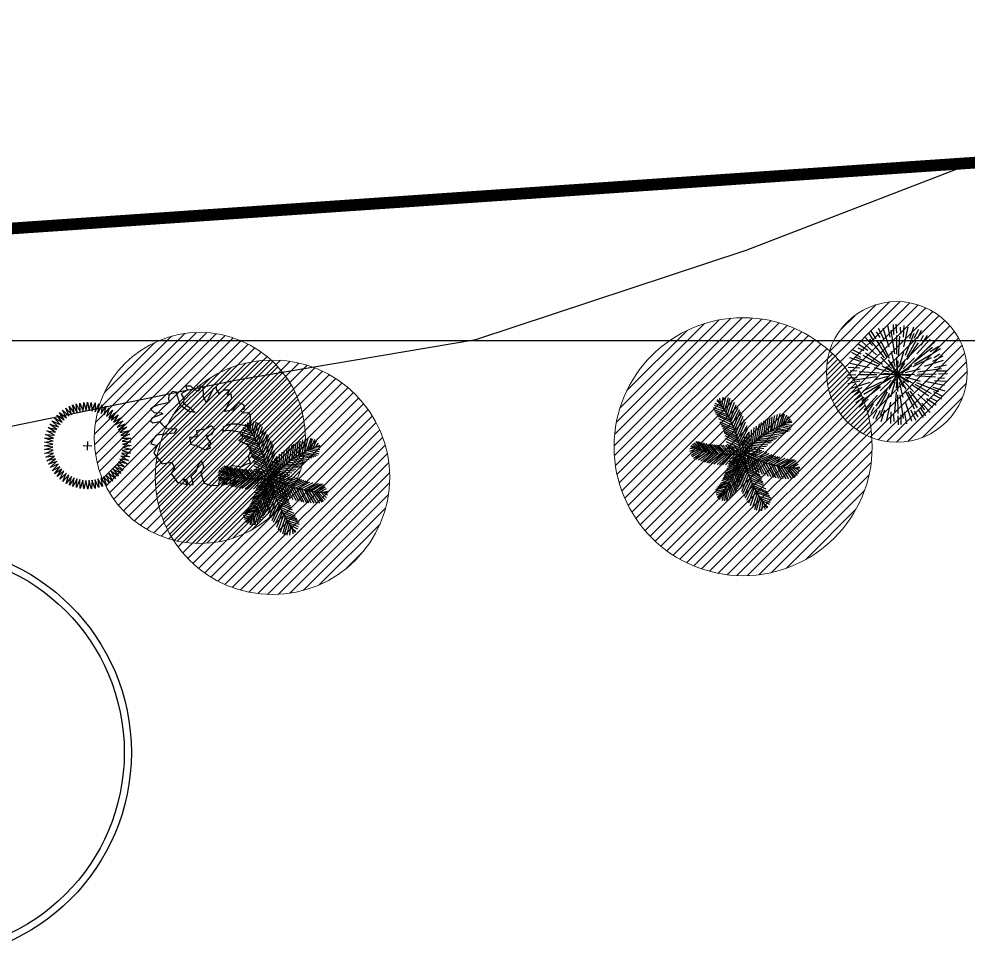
# Model space of a CAD drawing. Extents: x 352140 to 354978, y 6304672 to 6307963.
# Drawn here: x 352334 to 352374.44, y 6305673.59 to 6305713.71 of the extents above; entities that cross this region are included whole.
import ezdxf

# ---------------------------------------------------------------- set-up
doc = ezdxf.new("R2010")
doc.units = 0
for name, pattern in [('CONTINUOS', [0]), ('DASHDOT', [1, 0.5, -0.25, 0, -0.25]), ('DASHED', [19.05, 12.7, -6.35])]:
    doc.linetypes.add(name, pattern=pattern)
doc.layers.get('0').update_dxf_attribs({"linetype": 'CONTINUOUS'})
for name, color, linetype in [('02_Geo ext_Geometria', 2, 'CONTINUOUS'), ('03_S2_Pav ext_Borde vereda', 7, 'CONTINUOUS'), ('1-CERCO', 252, 'CERCO_LINE'), ('1-coordenadas', 8, 'CONTINUOUS'), ('Z-CIRUE', 253, 'CONTINUOUS'), ('Z-EUC', 253, 'CONTINUOUS'), ('Z-PINO', 253, 'CONTINUOUS'), ('Z-QUIL', 253, 'CONTINUOUS'), ('Z-QUILLAY', 253, 'CONTINUOUS')]:
    doc.layers.add(name, color=color, linetype=linetype)
doc.layers.add('0_ASD_LINEA OFICIAL', color=253, linetype='DASHDOT', lineweight=20)
doc.layers.add('0_ASD_TOPOGRAFIA_ELEMENTOS', color=7, linetype='CONTINUOS', lineweight=5, true_color=0xbdbdbd)
doc.linetypes.add('CERCO_LINE', pattern='A,0.5,-0.2,[" X ",Standard,S=0.1,R=0,X=-0.1,Y=-0.05],-0.25', length=0.95)

# ---------------------------------------------------------------- blocks, each defined once
blk = doc.blocks.new('COORDENADAS')
at = {"layer": '1-coordenadas'}
blk.add_line((20, -500.625), (1420, -500.625), dxfattribs=at)
blk = doc.blocks.new('CIRUE')
at = {"linetype": 'Continuous'}
for p, q in [((-0.814, 1.661), (-0.583, 1.364)), ((-0.701, 1.307), (-0.814, 1.661)), ((-0.666, 1.726), (-0.462, 1.41)), ((-0.585, 1.363), (-0.666, 1.726)), ((-0.513, 1.777), (-0.337, 1.445)), ((-0.464, 1.409), (-0.513, 1.777)), ((-0.357, 1.815), (-0.21, 1.469)), ((-0.339, 1.444), (-0.357, 1.815)), ((-0.212, 1.468), (-0.197, 1.84)), ((-0.197, 1.84), (-0.081, 1.481)), ((-0.083, 1.481), (-0.036, 1.85)), ((-0.036, 1.85), (0.048, 1.483)), ((0.046, 1.483), (0.125, 1.846)), ((0.125, 1.846), (0.177, 1.473)), ((0.175, 1.473), (0.286, 1.828)), ((0.286, 1.828), (0.305, 1.452)), ((0.303, 1.452), (0.444, 1.796)), ((0.428, 1.42), (0.599, 1.75)), ((0.444, 1.796), (0.43, 1.42)), ((0.551, 1.378), (0.749, 1.692)), ((0.599, 1.75), (0.552, 1.377)), ((0.669, 1.324), (0.894, 1.62)), ((0.749, 1.692), (0.67, 1.324)), ((0.894, 1.62), (0.783, 1.26)), ((-1.333, 1.283), (-1.015, 1.082)), ((-1.106, 0.989), (-1.333, 1.283)), ((-1.217, 1.394), (-0.916, 1.167)), ((-1.016, 1.081), (-1.217, 1.394)), ((-1.09, 1.495), (-0.811, 1.242)), ((-0.918, 1.166), (-1.09, 1.495)), ((-0.956, 1.584), (-0.7, 1.308)), ((-0.813, 1.241), (-0.956, 1.584)), ((0.781, 1.261), (1.032, 1.536)), ((0.888, 1.188), (1.162, 1.44)), ((1.032, 1.536), (0.89, 1.187)), ((0.989, 1.106), (1.283, 1.333)), ((1.162, 1.44), (0.99, 1.105)), ((1.081, 1.016), (1.394, 1.217)), ((1.283, 1.333), (1.082, 1.015)), ((1.394, 1.217), (1.167, 0.916)), ((-1.62, 0.894), (-1.26, 0.783)), ((-1.324, 0.669), (-1.62, 0.894)), ((-1.536, 1.032), (-1.187, 0.89)), ((-1.261, 0.781), (-1.536, 1.032)), ((-1.44, 1.162), (-1.105, 0.99)), ((-1.188, 0.888), (-1.44, 1.162)), ((1.166, 0.918), (1.495, 1.09)), ((1.241, 0.813), (1.584, 0.956)), ((1.495, 1.09), (1.242, 0.811)), ((1.307, 0.701), (1.661, 0.814)), ((1.584, 0.956), (1.308, 0.7)), ((1.661, 0.814), (1.364, 0.583)), ((-1.796, 0.444), (-1.42, 0.43)), ((-1.452, 0.303), (-1.796, 0.444)), ((-1.75, 0.599), (-1.377, 0.552)), ((-1.42, 0.428), (-1.75, 0.599)), ((-1.692, 0.749), (-1.324, 0.67)), ((-1.378, 0.551), (-1.692, 0.749)), ((1.363, 0.585), (1.726, 0.666)), ((1.409, 0.464), (1.777, 0.513)), ((1.726, 0.666), (1.41, 0.462)), ((1.777, 0.513), (1.445, 0.337)), ((-1.85, -0.036), (-1.483, 0.048)), ((-1.846, 0.125), (-1.473, 0.177)), ((-1.483, 0.046), (-1.846, 0.125)), ((-1.828, 0.286), (-1.452, 0.305)), ((-1.473, 0.175), (-1.828, 0.286)), ((-0.185, 0), (0.185, 0)), ((0, -0.185), (0, 0.185)), ((1.444, 0.339), (1.815, 0.357)), ((1.468, 0.212), (1.84, 0.197)), ((1.815, 0.357), (1.469, 0.21)), ((1.84, 0.197), (1.481, 0.081)), ((1.481, 0.083), (1.85, 0.036)), ((1.85, 0.036), (1.483, -0.048)), ((-1.481, -0.083), (-1.85, -0.036)), ((-1.84, -0.197), (-1.481, -0.081)), ((-1.468, -0.212), (-1.84, -0.197)), ((-1.815, -0.357), (-1.469, -0.21)), ((-1.444, -0.339), (-1.815, -0.357)), ((-1.777, -0.513), (-1.445, -0.337)), ((1.828, -0.286), (1.452, -0.305)), ((1.452, -0.303), (1.796, -0.444)), ((1.846, -0.125), (1.473, -0.177)), ((1.473, -0.175), (1.828, -0.286)), ((1.483, -0.046), (1.846, -0.125)), ((-1.409, -0.464), (-1.777, -0.513)), ((-1.726, -0.666), (-1.41, -0.462)), ((-1.364, -0.585), (-1.726, -0.666)), ((-1.661, -0.814), (-1.364, -0.583)), ((-1.307, -0.701), (-1.661, -0.814)), ((-1.584, -0.956), (-1.308, -0.7)), ((1.62, -0.894), (1.26, -0.783)), ((1.261, -0.781), (1.536, -1.032)), ((1.324, -0.669), (1.62, -0.894)), ((1.692, -0.749), (1.324, -0.67)), ((1.75, -0.599), (1.377, -0.552)), ((1.378, -0.551), (1.692, -0.749)), ((1.42, -0.428), (1.75, -0.599)), ((1.796, -0.444), (1.42, -0.43)), ((-1.241, -0.813), (-1.584, -0.956)), ((-1.495, -1.09), (-1.242, -0.811)), ((-1.166, -0.918), (-1.495, -1.09)), ((-1.394, -1.217), (-1.167, -0.916)), ((-1.081, -1.016), (-1.394, -1.217)), ((-1.283, -1.333), (-1.082, -1.015)), ((-0.989, -1.106), (-1.283, -1.333)), ((-1.162, -1.44), (-0.99, -1.105)), ((-0.888, -1.188), (-1.162, -1.44)), ((-1.032, -1.536), (-0.89, -1.187)), ((1.217, -1.394), (0.916, -1.167)), ((0.918, -1.166), (1.09, -1.495)), ((1.333, -1.283), (1.015, -1.082)), ((1.016, -1.081), (1.217, -1.394)), ((1.44, -1.162), (1.105, -0.99)), ((1.106, -0.989), (1.333, -1.283)), ((1.536, -1.032), (1.187, -0.89)), ((1.188, -0.888), (1.44, -1.162)), ((-0.781, -1.261), (-1.032, -1.536)), ((-0.894, -1.62), (-0.783, -1.26)), ((-0.669, -1.324), (-0.894, -1.62)), ((-0.749, -1.692), (-0.67, -1.324)), ((-0.551, -1.378), (-0.749, -1.692)), ((-0.599, -1.75), (-0.552, -1.377)), ((-0.428, -1.42), (-0.599, -1.75)), ((-0.444, -1.796), (-0.43, -1.42)), ((-0.303, -1.452), (-0.444, -1.796)), ((-0.286, -1.828), (-0.305, -1.452)), ((-0.175, -1.473), (-0.286, -1.828)), ((-0.125, -1.846), (-0.177, -1.473)), ((-0.046, -1.483), (-0.125, -1.846)), ((0.036, -1.85), (-0.048, -1.483)), ((0.083, -1.481), (0.036, -1.85)), ((0.197, -1.84), (0.081, -1.481)), ((0.212, -1.468), (0.197, -1.84)), ((0.357, -1.815), (0.21, -1.469)), ((0.513, -1.777), (0.337, -1.445)), ((0.339, -1.444), (0.357, -1.815)), ((0.666, -1.726), (0.462, -1.41)), ((0.464, -1.409), (0.513, -1.777)), ((0.814, -1.661), (0.583, -1.364)), ((0.585, -1.364), (0.666, -1.726)), ((0.956, -1.584), (0.7, -1.308)), ((0.701, -1.307), (0.814, -1.661)), ((1.09, -1.495), (0.811, -1.242)), ((0.813, -1.241), (0.956, -1.584))]:
    blk.add_line(p, q, dxfattribs=at)
blk = doc.blocks.new('EUC')
at = {"layer": 'Z-EUC', "color": 9, "true_color": 0xbdbdbd}
for p, q in [((-1.24, 2.032), (-1.394, 1.859)), ((-1.087, 2.006), (-1.24, 2.032)), ((-0.57, 2.119), (-0.812, 1.989)), ((-0.675, 2.274), (-0.643, 2.162)), ((-0.466, 2.274), (-0.675, 2.274)), ((-0.643, 2.162), (-0.57, 2.119)), ((-0.288, 2.119), (-0.466, 2.274)), ((-0.151, 2.067), (-0.288, 2.119)), ((0.059, 2.274), (-0.183, 2.274)), ((-0.183, 2.274), (-0.183, 2.223)), ((-0.183, 2.223), (-0.07, 2.179)), ((-0.07, 2.179), (-0.151, 2.067)), ((0.083, 1.842), (0.059, 2.274)), ((0.495, 2.171), (0.301, 1.764)), ((0.624, 2.248), (0.495, 2.171)), ((0.632, 2.162), (0.624, 2.248)), ((0.753, 1.98), (0.632, 2.162)), ((0.947, 2.119), (0.753, 1.98)), ((1.189, 2.127), (0.947, 2.119)), ((1.108, 1.911), (1.189, 2.127)), ((-1.394, 1.859), (-1.402, 1.704)), ((-1.402, 1.704), (-1.377, 1.566)), ((-0.885, 1.444), (-1.087, 2.006)), ((-0.812, 1.989), (-0.877, 1.929)), ((-0.877, 1.929), (-0.748, 1.747)), ((-0.748, 1.747), (-0.772, 1.548)), ((0.196, 1.591), (0.083, 1.842)), ((0.301, 1.764), (0.196, 1.591)), ((1.253, 1.963), (1.108, 1.911)), ((1.156, 1.557), (1.286, 1.773)), ((1.286, 1.773), (1.253, 1.963)), ((-2.063, 1.349), (-2.168, 1.271)), ((-2.168, 1.271), (-2.007, 1.125)), ((-1.878, 1.444), (-2.063, 1.349)), ((-1.555, 1.514), (-1.878, 1.444)), ((-1.377, 1.566), (-1.555, 1.514)), ((-0.522, 1.185), (-0.885, 1.444)), ((-0.772, 1.548), (-0.522, 1.375)), ((-0.522, 1.375), (-0.264, 1.15)), ((0.995, 1.211), (1.156, 1.557)), ((1.326, 1.28), (0.995, 1.211)), ((1.576, 1.609), (1.326, 1.28)), ((1.826, 1.496), (1.576, 1.609)), ((1.673, 1.263), (1.842, 1.358)), ((1.802, 1.159), (1.673, 1.263)), ((1.842, 1.358), (1.826, 1.496)), ((-2.095, 0.9), (-2.152, 0.761)), ((-1.853, 0.986), (-2.095, 0.9)), ((-2.007, 1.125), (-1.692, 1.116)), ((-1.636, 1.073), (-1.853, 0.986)), ((-1.692, 1.116), (-1.636, 1.073)), ((-0.264, 1.15), (-0.522, 1.185)), ((1.988, 1.168), (1.802, 1.159)), ((2.092, 1.073), (1.988, 1.168)), ((2.084, 0.683), (2.092, 1.073)), ((-2.152, 0.761), (-2.055, 0.683)), ((-2.055, 0.683), (-1.773, 0.744)), ((-1.773, 0.744), (-1.676, 0.632)), ((-1.676, 0.632), (-1.474, 0.45)), ((-1.474, 0.45), (-1.038, 0.441)), ((-1.038, 0.441), (-1.143, 0.26)), ((-0.062, 0.407), (-0.199, 0.372)), ((0.172, 0.45), (-0.062, 0.407)), ((0.438, 0.597), (0.172, 0.45)), ((0.575, 0.459), (0.438, 0.597)), ((0.479, 0.243), (0.575, 0.459)), ((0.93, 0.381), (0.971, 0.58)), ((1.237, 0.407), (0.93, 0.381)), ((0.971, 0.58), (1.269, 0.701)), ((1.657, 0.346), (1.237, 0.407)), ((1.269, 0.701), (1.568, 0.701)), ((1.568, 0.701), (1.996, 0.606)), ((1.996, 0.606), (2.084, 0.683)), ((-1.902, 0.165), (-2.039, -0.017)), ((-1.143, 0.26), (-1.902, 0.165)), ((-0.167, 0.122), (-0.49, 0.078)), ((-0.49, 0.078), (-0.425, -0.198)), ((-0.199, 0.372), (-0.167, 0.122)), ((0.253, 0.165), (0.479, 0.243)), ((0.293, 0.035), (0.253, 0.165)), ((0.446, -0.146), (0.293, 0.035)), ((1.616, -0.017), (1.786, 0.113)), ((1.786, 0.113), (1.657, 0.346)), ((-2.039, -0.017), (-2.136, -0.216)), ((-2.136, -0.216), (-1.853, -0.285)), ((-1.853, -0.285), (-1.91, -0.406)), ((-0.425, -0.198), (-0.199, -0.259)), ((-0.199, -0.259), (-0.054, -0.319)), ((-0.054, -0.319), (0.204, -0.432)), ((0.204, -0.432), (0.43, -0.337)), ((0.309, -0.224), (0.446, -0.146)), ((0.43, -0.337), (0.309, -0.224)), ((1.85, -0.121), (1.616, -0.017)), ((2.012, -0.224), (1.85, -0.121)), ((2.149, -0.406), (2.012, -0.224)), ((-1.91, -0.406), (-1.991, -0.605)), ((-1.991, -0.605), (-1.636, -1.054)), ((2.036, -0.683), (2.149, -0.406)), ((2.133, -0.95), (2.036, -0.683)), ((-1.636, -1.054), (-1.571, -1.046)), ((-1.571, -1.046), (-1.224, -0.976)), ((-1.224, -0.976), (-1.103, -1.218)), ((-0.183, -1.357), (-0.102, -1.106)), ((-0.102, -1.106), (0.011, -0.916)), ((0.011, -0.916), (0.091, -0.968)), ((0.124, -1.167), (0.027, -1.426)), ((0.091, -0.968), (0.124, -1.167)), ((1.197, -1.175), (1.35, -1.08)), ((1.342, -1.366), (1.197, -1.175)), ((1.35, -1.08), (1.568, -1.106)), ((1.568, -1.106), (1.754, -1.132)), ((1.754, -1.132), (1.947, -1.02)), ((1.947, -1.02), (2.133, -0.95)), ((-1.103, -1.218), (-1.248, -1.461)), ((-1.248, -1.461), (-0.982, -1.824)), ((-0.385, -1.573), (-0.183, -1.357)), ((-0.328, -1.729), (-0.385, -1.573)), ((0.027, -1.426), (0.164, -1.85)), ((0.777, -1.936), (0.85, -1.599)), ((0.85, -1.599), (0.922, -1.599)), ((0.922, -1.599), (1.035, -1.737)), ((1.165, -1.72), (1.124, -1.573)), ((1.124, -1.573), (1.269, -1.642)), ((1.511, -1.703), (1.342, -1.366)), ((-0.982, -1.824), (-0.562, -1.919)), ((-0.586, -1.841), (-0.756, -1.677)), ((-0.756, -1.677), (-0.586, -1.703)), ((-0.586, -1.703), (-0.522, -1.876)), ((-0.562, -1.919), (-0.586, -1.841)), ((-0.522, -1.876), (-0.425, -1.936)), ((-0.425, -1.936), (-0.296, -1.919)), ((-0.296, -1.919), (-0.328, -1.729)), ((0.164, -1.85), (0.422, -1.936)), ((0.422, -1.936), (0.777, -1.936)), ((1.035, -1.737), (0.914, -1.936)), ((0.914, -1.936), (1.108, -1.867)), ((1.108, -1.867), (1.165, -1.72)), ((1.269, -1.642), (1.286, -1.72)), ((1.286, -1.72), (1.278, -1.806)), ((1.278, -1.806), (1.382, -1.876)), ((1.382, -1.876), (1.511, -1.703))]:
    blk.add_line(p, q, dxfattribs=at)
blk = doc.blocks.new('PINO')
for p, q in [((-0.8, 1.866), (-1.232, 2.026)), ((-0.866, 1.965), (-1.202, 2.122)), ((-0.957, 2.096), (-1.131, 2.236)), ((-0.968, 2.105), (-0.998, 2.346)), ((-0.904, 2.021), (-0.856, 2.396)), ((-0.837, 1.922), (-0.751, 2.403)), ((-0.787, 1.844), (-0.636, 2.383)), ((-0.724, 1.743), (-0.568, 2.356)), ((-0.67, 1.651), (-0.46, 2.291)), ((-0.604, 1.533), (-0.377, 2.187)), ((-0.547, 1.425), (-0.298, 2.08)), ((-0.744, 1.775), (-1.27, 1.933)), ((-0.656, 1.627), (-1.253, 1.84)), ((-0.609, 1.543), (-1.204, 1.762)), ((-0.541, 1.414), (-1.156, 1.682)), ((-0.518, 1.369), (-0.216, 1.961)), ((-0.453, 1.234), (-0.158, 1.87)), ((-0.402, 1.12), (-0.11, 1.791)), ((-0.355, 1.007), (-0.05, 1.685)), ((1.24, 1.019), (1.359, 1.644)), ((1.336, 1.075), (1.471, 1.689)), ((1.443, 1.135), (1.584, 1.731)), ((1.528, 1.18), (1.699, 1.73)), ((1.625, 1.229), (1.765, 1.718)), ((1.701, 1.265), (1.863, 1.679)), ((1.8, 1.31), (1.941, 1.624)), ((-0.491, 1.314), (-1.101, 1.587)), ((-0.434, 1.191), (-1.034, 1.46)), ((-0.384, 1.079), (-0.969, 1.325)), ((-0.344, 0.981), (-0.925, 1.228)), ((-0.297, 0.859), (-0.002, 1.595)), ((-0.249, 0.725), (0.06, 1.469)), ((-0.205, 0.59), (0.11, 1.357)), ((0.578, 0.533), (0.699, 1.278)), ((0.677, 0.617), (0.791, 1.34)), ((0.777, 0.698), (0.898, 1.409)), ((0.893, 0.786), (0.978, 1.456)), ((0.983, 0.851), (1.075, 1.509)), ((1.077, 0.915), (1.15, 1.548)), ((1.192, 0.989), (1.238, 1.591)), ((1.646, 1.239), (2.057, 1.158)), ((1.744, 1.285), (2.079, 1.247)), ((1.877, 1.343), (2.079, 1.369)), ((1.89, 1.345), (2.027, 1.517)), ((-0.288, 0.836), (-0.893, 1.151)), ((-0.249, 0.725), (-0.853, 1.05)), ((-0.22, 0.637), (-0.819, 0.956)), ((-0.188, 0.533), (-0.792, 0.877)), ((-0.172, 0.481), (0.174, 1.198)), ((-0.142, 0.372), (0.217, 1.079)), ((-0.119, 0.28), (0.267, 0.923)), ((0.211, 0.176), (0.166, 0.815)), ((0.277, 0.247), (0.276, 0.927)), ((0.364, 0.334), (0.371, 1.016)), ((0.426, 0.395), (0.484, 1.113)), ((0.501, 0.465), (0.574, 1.185)), ((0.95, 0.827), (1.519, 0.74)), ((1.041, 0.891), (1.634, 0.814)), ((1.144, 0.958), (1.747, 0.88)), ((1.23, 1.012), (1.834, 0.928)), ((1.344, 1.08), (1.91, 0.967)), ((1.42, 1.123), (1.985, 1.004)), ((1.559, 1.196), (2.042, 1.068)), ((-1.824, 0.127), (-2.049, 0.429)), ((-1.74, 0.103), (-1.985, 0.48)), ((-1.603, 0.068), (-1.908, 0.488)), ((-1.527, 0.051), (-1.836, 0.467)), ((-1.409, 0.027), (-1.762, 0.448)), ((-1.319, 0.011), (-1.675, 0.427)), ((-0.16, 0.436), (-0.749, 0.738)), ((-0.13, 0.327), (-0.72, 0.632)), ((-0.106, 0.229), (-0.686, 0.494)), ((-0.088, 0.148), (0.305, 0.785)), ((-0.066, 0.044), (0.344, 0.617)), ((-0.048, -0.055), (0.371, 0.471)), ((0.082, 0.031), (-0.042, 0.573)), ((0.15, 0.108), (0.075, 0.715)), ((0.47, 0.436), (1.07, 0.39)), ((0.538, 0.498), (1.17, 0.477)), ((0.612, 0.563), (1.228, 0.526)), ((0.677, 0.617), (1.3, 0.582)), ((0.76, 0.685), (1.379, 0.642)), ((0.872, 0.77), (1.44, 0.686)), ((-1.97, 0.172), (-2.253, 0.048)), ((-2.051, 0.203), (-2.246, 0.171)), ((-1.876, 0.143), (-2.234, -0.036)), ((-1.804, 0.121), (-2.192, -0.122)), ((-2.041, 0.197), (-2.191, 0.301)), ((-1.71, 0.095), (-2.155, -0.169)), ((-1.917, 0.155), (-2.118, 0.383)), ((-1.625, 0.074), (-2.079, -0.239)), ((-1.518, 0.049), (-1.978, -0.28)), ((-1.42, 0.029), (-1.876, -0.317)), ((-1.369, 0.02), (-1.764, -0.354)), ((-1.248, 0), (-1.679, -0.379)), ((-1.21, -0.005), (-1.559, 0.404)), ((-1.11, -0.018), (-1.438, 0.384)), ((-1.024, -0.027), (-1.352, 0.372)), ((-0.897, -0.037), (-1.285, 0.364)), ((-0.801, -0.043), (-1.196, 0.357)), ((-0.726, -0.045), (-1.114, 0.351)), ((-0.637, -0.047), (-1.046, 0.348)), ((-0.554, -0.046), (-0.927, 0.347)), ((-0.462, -0.044), (-0.837, 0.348)), ((-0.379, -0.04), (-0.721, 0.353)), ((-0.084, 0.131), (-0.66, 0.372)), ((-0.059, 0.009), (-0.64, 0.262)), ((-0.297, -0.035), (-0.619, 0.361)), ((-0.035, -0.126), (-0.614, 0.086)), ((-0.195, -0.026), (-0.528, 0.371)), ((-0.009, 0.132), (-0.433, -0.31)), ((0.011, 0.021), (-0.403, -0.51)), ((-0.084, -0.014), (-0.384, 0.392)), ((-0.029, -0.167), (0.4, 0.27)), ((-0.002, 0.091), (0.579, -0.115)), ((0.107, 0.059), (0.656, -0.051)), ((0.121, -0.019), (0.594, 0.283)), ((0.189, 0.152), (0.759, 0.072)), ((0.232, -0.076), (0.735, 0.205)), ((0.267, 0.236), (0.828, 0.149)), ((0.33, 0.301), (0.905, 0.231)), ((0.334, -0.125), (0.826, 0.159)), ((0.396, 0.365), (0.997, 0.322)), ((0.417, -0.163), (0.928, 0.111)), ((0.501, -0.2), (1.046, 0.059)), ((0.597, -0.239), (1.139, 0.022)), ((-1.147, -0.014), (-1.606, -0.398)), ((-1.047, -0.025), (-1.509, -0.421)), ((-0.917, -0.036), (-1.427, -0.437)), ((-0.801, -0.043), (-1.314, -0.457)), ((-0.685, -0.046), (-1.215, -0.47)), ((-0.592, -0.047), (-1.075, -0.484)), ((-0.5, -0.045), (-0.972, -0.49)), ((-0.422, -0.042), (-0.838, -0.493)), ((-0.311, -0.036), (-0.72, -0.491)), ((-0.166, -0.374), (-0.624, -0.554)), ((-0.144, -0.3), (-0.599, -0.461)), ((-0.224, -0.029), (-0.579, -0.483)), ((-0.12, -0.206), (-0.579, -0.377)), ((-0.096, -0.103), (-0.551, -0.242)), ((-0.142, -0.021), (-0.459, -0.471)), ((0.03, -0.078), (-0.374, -0.656)), ((0.053, -0.182), (-0.333, -0.823)), ((-0.05, -0.01), (-0.294, -0.447)), ((0.085, -0.314), (-0.293, -0.961)), ((-0.148, -0.312), (0.128, -0.821)), ((-0.127, -0.233), (0.165, -0.692)), ((-0.108, -0.157), (0.193, -0.581)), ((-0.089, -0.072), (0.223, -0.427)), ((0.023, -0.043), (0.606, -0.29)), ((0.049, -0.166), (0.628, -0.401)), ((0.072, -0.263), (0.655, -0.522)), ((0.088, -0.001), (0.168, -0.552)), ((0.097, -0.361), (0.69, -0.66)), ((0.179, -0.049), (0.329, -0.642)), ((0.261, -0.09), (0.45, -0.702)), ((0.348, -0.132), (0.593, -0.766)), ((0.461, -0.182), (0.714, -0.815)), ((0.541, -0.216), (0.854, -0.865)), ((0.636, -0.254), (0.964, -0.899)), ((0.682, -0.272), (1.264, -0.023)), ((0.732, -0.29), (1.115, -0.94)), ((0.775, -0.305), (1.336, -0.048)), ((0.855, -0.333), (1.423, -0.074)), ((0.855, -0.333), (1.223, -0.965)), ((0.957, -0.365), (1.518, -0.101)), ((0.978, -0.372), (1.348, -0.99)), ((1.092, -0.405), (1.591, -0.12)), ((1.185, -0.429), (1.685, -0.142)), ((1.293, -0.455), (1.819, -0.169)), ((1.414, -0.481), (1.947, -0.19)), ((1.514, -0.501), (2.047, -0.203)), ((1.645, -0.522), (2.131, -0.213)), ((1.731, -0.535), (2.214, -0.22)), ((1.887, -0.553), (2.291, -0.258)), ((1.984, -0.561), (2.337, -0.337)), ((-0.297, -0.751), (-0.777, -0.976)), ((-0.271, -0.684), (-0.747, -0.905)), ((-0.241, -0.605), (-0.722, -0.845)), ((-0.216, -0.532), (-0.683, -0.74)), ((-0.188, -0.449), (-0.656, -0.659)), ((-0.297, -0.751), (-0.09, -1.338)), ((-0.257, -0.648), (-0.047, -1.254)), ((0.11, -0.406), (-0.242, -1.117)), ((-0.227, -0.566), (0.009, -1.134)), ((-0.199, -0.483), (0.048, -1.044)), ((0.141, -0.515), (-0.198, -1.235)), ((-0.177, -0.413), (0.093, -0.925)), ((0.175, -0.623), (-0.132, -1.394)), ((0.22, -0.758), (-0.081, -1.505)), ((0.128, -0.47), (0.72, -0.766)), ((0.157, -0.567), (0.765, -0.904)), ((0.19, -0.67), (0.793, -0.983)), ((0.22, -0.758), (0.828, -1.077)), ((1.117, -0.412), (1.44, -1.005)), ((1.225, -0.439), (1.549, -1.02)), ((1.335, -0.465), (1.633, -1.029)), ((1.469, -0.492), (1.731, -1.037)), ((1.525, -0.503), (1.862, -1.043)), ((1.635, -0.521), (1.983, -1.045)), ((1.756, -0.538), (2.104, -1.042)), ((1.852, -0.549), (2.21, -0.999)), ((1.961, -0.559), (2.267, -0.965)), ((2.044, -0.566), (2.345, -0.893)), ((2.092, -0.569), (2.39, -0.412)), ((2.153, -0.572), (2.398, -0.813)), ((2.237, -0.575), (2.434, -0.526)), ((2.249, -0.572), (2.44, -0.682)), ((-0.509, -1.194), (-0.991, -1.379)), ((-0.459, -1.102), (-0.934, -1.284)), ((-0.416, -1.018), (-0.878, -1.183)), ((-0.381, -0.944), (-0.84, -1.11)), ((-0.332, -0.835), (-0.812, -1.052)), ((-0.476, -1.135), (-0.275, -1.638)), ((-0.432, -1.049), (-0.235, -1.579)), ((-0.391, -0.964), (-0.184, -1.5)), ((-0.339, -0.852), (-0.143, -1.432)), ((0.269, -0.891), (-0.018, -1.63)), ((0.329, -1.039), (0.031, -1.72)), ((0.378, -1.151), (0.092, -1.825)), ((0.261, -0.868), (0.869, -1.177)), ((0.318, -1.012), (0.902, -1.254)), ((0.359, -1.11), (0.946, -1.35)), ((-0.723, -1.54), (-1.136, -1.639)), ((-0.649, -1.429), (-1.119, -1.568)), ((-0.771, -1.607), (-1.111, -1.712)), ((-0.61, -1.366), (-1.078, -1.51)), ((-0.551, -1.27), (-1.037, -1.451)), ((-0.76, -1.591), (-0.666, -2.013)), ((-0.707, -1.515), (-0.613, -1.995)), ((-0.661, -1.447), (-0.526, -1.95)), ((-0.605, -1.359), (-0.458, -1.873)), ((-0.557, -1.278), (-0.392, -1.794)), ((-0.532, -1.236), (-0.324, -1.705)), ((0.43, -1.264), (0.141, -1.903)), ((0.497, -1.399), (0.2, -1.994)), ((0.525, -1.455), (0.283, -2.112)), ((0.584, -1.562), (0.364, -2.218)), ((0.41, -1.221), (1.013, -1.484)), ((0.469, -1.344), (1.082, -1.61)), ((0.519, -1.443), (1.137, -1.705)), ((0.589, -1.572), (1.186, -1.785)), ((-0.826, -1.681), (-1.092, -1.788)), ((-0.902, -1.778), (-1.042, -1.879)), ((-0.911, -1.785), (-0.944, -1.969)), ((-0.858, -1.722), (-0.837, -2.014)), ((-0.802, -1.649), (-0.756, -2.024)), ((0.651, -1.679), (0.447, -2.321)), ((0.706, -1.77), (0.556, -2.385)), ((0.77, -1.871), (0.625, -2.411)), ((0.636, -1.655), (1.236, -1.862)), ((0.726, -1.803), (1.254, -1.955)), ((0.821, -1.948), (0.74, -2.43)), ((0.784, -1.892), (1.217, -2.048)), ((0.85, -1.991), (1.188, -2.145)), ((0.889, -2.046), (0.845, -2.422)), ((0.943, -2.121), (1.119, -2.26)), ((0.954, -2.13), (0.986, -2.37))]:
    blk.add_line(p, q)
for centre, radius, start, end in [((-5.223, -0.976), 5.257, 8.5439, 38.2906), ((3.723, -3.065), 4.779, 110.1895, 139.9362), ((-0.615, 4.254), 4.301, 248.0996, 277.8463), ((5.176, 0.996), 5.257, 189.1509, 218.8976), ((2.361, 4.203), 4.779, 241.292, 271.0387), ((-4.062, 0.774), 4.062, 318.5391, 348.2858)]:
    blk.add_arc(centre, radius, start, end)
blk = doc.blocks.new('QUIL')
at = {"layer": 'Z-QUILLAY'}
for p, q in [((-0.319, 1.586), (-0.436, 2.098)), ((-0.175, 1.704), (-0.193, 2.131)), ((-0.049, 1.762), (-0.076, 2.148)), ((0.241, 1.595), (0.257, 2.09)), ((0.517, 1.533), (0.672, 2.035)), ((-1.004, 1.388), (-1.233, 1.749)), ((-0.924, 1.502), (-1.14, 1.822)), ((-0.75, 1.561), (-0.912, 1.796)), ((-0.589, 1.502), (-0.822, 1.939)), ((-0.364, 1.158), (-0.634, 1.964)), ((-0.121, 0.882), (-0.283, 1.88)), ((-0.026, 0.864), (-0.049, 1.662)), ((0.039, 0.758), (0.084, 1.628)), ((0.131, 1.727), (0.108, 2.011)), ((0.264, 1.185), (0.433, 2.017)), ((0.336, 0.824), (0.695, 1.769)), ((0.7, 1.563), (0.898, 1.943)), ((0.838, 1.551), (1.008, 1.899)), ((0.977, 1.43), (1.099, 1.688)), ((1.007, 1.261), (1.268, 1.681)), ((-1.261, 1.007), (-1.681, 1.268)), ((-0.894, 0.821), (-1.53, 1.384)), ((-1.069, 1.214), (-1.426, 1.599)), ((-0.546, 0.703), (-1.185, 1.487)), ((-0.454, 0.736), (-0.874, 1.414)), ((-0.345, 0.676), (-0.741, 1.452)), ((0.41, 0.761), (0.788, 1.464)), ((0.413, 0.637), (0.887, 1.368)), ((0.821, 0.894), (1.384, 1.53)), ((1.214, 1.069), (1.599, 1.426)), ((1.388, 1.004), (1.749, 1.233)), ((-1.563, 0.7), (-1.943, 0.898)), ((-1.551, 0.838), (-1.899, 1.008)), ((-1.43, 0.977), (-1.688, 1.099)), ((-0.637, 0.413), (-1.368, 0.887)), ((-0.085, 0.336), (-0.258, 0.979)), ((0.094, 0.334), (0.267, 0.977)), ((0.703, 0.546), (1.487, 1.185)), ((0.736, 0.454), (1.414, 0.874)), ((1.502, 0.924), (1.822, 1.14)), ((1.502, 0.589), (1.939, 0.822)), ((1.561, 0.75), (1.796, 0.912)), ((-1.533, 0.517), (-2.035, 0.672)), ((-1.185, 0.264), (-2.017, 0.433)), ((-0.824, 0.336), (-1.769, 0.695)), ((-0.761, 0.41), (-1.464, 0.788)), ((-0.242, 0.249), (-0.713, 0.719)), ((0, 0), (-0.384, 0.621)), ((0, 0), (-0.266, 0.521)), ((0, 0), (-0.022, 0.73)), ((0, 0), (0.346, 0.643)), ((0, 0), (0.03, 0.584)), ((0, 0), (0.318, 0.491)), ((0.249, 0.242), (0.719, 0.713)), ((0.676, 0.345), (1.452, 0.741)), ((1.158, 0.364), (1.964, 0.634)), ((1.586, 0.319), (2.098, 0.436)), ((-1.595, 0.241), (-2.09, 0.257)), ((-1.727, 0.131), (-2.011, 0.108)), ((-0.758, 0.039), (-1.628, 0.084)), ((-0.334, 0.094), (-0.977, 0.267)), ((0, 0), (-0.73, -0.022)), ((0, 0), (-0.643, 0.346)), ((0, 0), (-0.621, -0.384)), ((0, 0), (-0.584, 0.03)), ((0, 0), (-0.521, -0.266)), ((0, 0), (-0.491, 0.318)), ((0, 0), (-0.346, -0.643)), ((0, 0), (-0.318, -0.491)), ((0, 0), (-0.03, -0.584)), ((0, 0), (0.621, 0.384)), ((0, 0), (0.521, 0.266)), ((0, 0), (0.73, 0.022)), ((0, 0), (0.266, -0.521)), ((0, 0), (0.022, -0.73)), ((0, 0), (0.643, -0.346)), ((0, 0), (0.491, -0.318)), ((0, 0), (0.384, -0.621)), ((0, 0), (0.584, -0.03)), ((0.336, 0.085), (0.979, 0.258)), ((0.864, 0.026), (1.662, 0.049)), ((0.882, 0.121), (1.88, 0.283)), ((1.704, 0.175), (2.131, 0.193)), ((1.762, 0.049), (2.148, 0.076)), ((-1.762, -0.049), (-2.148, -0.076)), ((-1.704, -0.175), (-2.131, -0.193)), ((-1.586, -0.319), (-2.098, -0.436)), ((-1.158, -0.364), (-1.964, -0.634)), ((-0.882, -0.121), (-1.88, -0.283)), ((-0.864, -0.026), (-1.662, -0.049)), ((-0.676, -0.345), (-1.452, -0.741)), ((-0.336, -0.085), (-0.979, -0.258)), ((-0.249, -0.242), (-0.719, -0.713)), ((-0.094, -0.334), (-0.267, -0.977)), ((0.085, -0.336), (0.258, -0.979)), ((0.242, -0.249), (0.713, -0.719)), ((0.334, -0.094), (0.977, -0.267)), ((0.758, -0.039), (1.628, -0.084)), ((0.824, -0.336), (1.769, -0.695)), ((1.185, -0.264), (2.017, -0.433)), ((1.595, -0.241), (2.09, -0.257)), ((1.727, -0.131), (2.011, -0.108)), ((-1.502, -0.589), (-1.939, -0.822)), ((-1.561, -0.75), (-1.796, -0.912)), ((-0.703, -0.546), (-1.487, -1.185)), ((-0.736, -0.454), (-1.414, -0.874)), ((-0.413, -0.637), (-0.887, -1.368)), ((-0.41, -0.761), (-0.788, -1.464)), ((-0.039, -0.758), (-0.084, -1.628)), ((0.345, -0.676), (0.741, -1.452)), ((0.454, -0.736), (0.874, -1.414)), ((0.546, -0.703), (1.185, -1.487)), ((0.637, -0.413), (1.368, -0.887)), ((0.761, -0.41), (1.464, -0.788)), ((1.533, -0.517), (2.035, -0.672)), ((1.563, -0.7), (1.943, -0.898)), ((-1.502, -0.924), (-1.822, -1.14)), ((-1.388, -1.004), (-1.749, -1.233)), ((-1.214, -1.069), (-1.599, -1.426)), ((-0.821, -0.894), (-1.384, -1.53)), ((-0.336, -0.824), (-0.695, -1.769)), ((-0.264, -1.185), (-0.433, -2.017)), ((0.026, -0.864), (0.049, -1.662)), ((0.121, -0.882), (0.283, -1.88)), ((0.364, -1.158), (0.634, -1.964)), ((0.894, -0.821), (1.53, -1.384)), ((1.261, -1.007), (1.681, -1.268)), ((1.43, -0.977), (1.688, -1.099)), ((1.551, -0.838), (1.899, -1.008)), ((-1.007, -1.261), (-1.268, -1.681)), ((-0.977, -1.43), (-1.099, -1.688)), ((-0.838, -1.551), (-1.008, -1.899)), ((-0.7, -1.563), (-0.898, -1.943)), ((-0.517, -1.533), (-0.672, -2.035)), ((-0.241, -1.595), (-0.257, -2.09)), ((0.319, -1.586), (0.436, -2.098)), ((0.589, -1.502), (0.822, -1.939)), ((0.75, -1.561), (0.912, -1.796)), ((0.924, -1.502), (1.14, -1.822)), ((1.004, -1.388), (1.233, -1.749)), ((1.069, -1.214), (1.426, -1.599)), ((-0.131, -1.727), (-0.108, -2.011)), ((0.049, -1.762), (0.076, -2.148)), ((0.175, -1.704), (0.193, -2.131))]:
    blk.add_line(p, q, dxfattribs=at)
blk = doc.blocks.new('A$C27410629')
at = {"layer": '0_ASD_LINEA OFICIAL', "ltscale": 8, "const_width": 0.5}
for points in [[(111.349, 941.81), (111.349, 941.81), (187.318, 947.004), (258.378, 982.07), (250.62, 989.479)], [(111.349, 941.81), (187.318, 947.004), (258.378, 982.07), (268.153, 972.735)]]:
    blk.add_lwpolyline(points, dxfattribs=at)

msp = doc.modelspace()

# ---------------------------------------------------------------- hatches: boundary and pattern name
at = {"layer": '0_ASD_TOPOGRAFIA_ELEMENTOS'}
h = msp.add_hatch(dxfattribs=at)
h.set_pattern_fill('ANSI31', color=256, scale=0.1)
h.set_pattern_definition([(45, (346068.62837, 6303958.91132), (-0.224506403, 0.224506403), [])])
edge = h.paths.add_edge_path()
edge.add_arc((352371.403, 6305698.663), 3, 0, 360)
h = msp.add_hatch(dxfattribs=at)
h.set_pattern_fill('ANSI31', color=256, scale=0.1)
h.set_pattern_definition([(45, (346062.0764, 6303955.72295), (-0.224506403, 0.224506403), [])])
edge = h.paths.add_edge_path()
edge.add_arc((352364.851, 6305695.475), 5.5, 0, 360)
h = msp.add_hatch(dxfattribs=at)
h.set_pattern_fill('ANSI31', color=256, scale=0.1)
h.set_pattern_definition([(45, (346038.9286, 6303956.09607), (-0.224506403, 0.224506403), [])])
edge = h.paths.add_edge_path()
edge.add_arc((352341.703, 6305695.848), 4.5, 0, 360)
h = msp.add_hatch(dxfattribs=at)
h.set_pattern_fill('ANSI31', color=256, scale=0.1)
h.set_pattern_definition([(45, (346042.0227, 6303954.4187), (-0.224506403, 0.224506403), [])])
edge = h.paths.add_edge_path()
edge.add_arc((352344.797, 6305694.171), 5, 0, 360)

# ---------------------------------------------------------------- linework, layer by layer
at = {"layer": '02_Geo ext_Geometria'}
for radius in [8.85, 8.55]:
    msp.add_circle((352329.935, 6305682.439), radius, dxfattribs=at)
at = {"layer": '0_ASD_TOPOGRAFIA_ELEMENTOS'}
for centre, radius in [((352371.403, 6305698.663), 3), ((352364.851, 6305695.475), 5.5), ((352341.703, 6305695.848), 4.5), ((352344.797, 6305694.171), 5)]:
    msp.add_circle(centre, radius, dxfattribs=at)
at = {"layer": '1-CERCO', "ltscale": 6, "flags": 128}
for points in [[(352364.98, 6305703.848), (352376.114, 6305708.147)], [(352353.46, 6305700.046), (352364.98, 6305703.848)], [(352343.292, 6305698.329), (352353.46, 6305700.046)], [(352330.741, 6305695.755), (352343.292, 6305698.329)]]:
    msp.add_lwpolyline(points, dxfattribs=at)

# ---------------------------------------------------------------- block references
at = {"color": 252, "linetype": 'DASHED'}
msp.add_blockref('COORDENADAS', (352180, 6306200.625), dxfattribs=at)
at = {"layer": '03_S2_Pav ext_Borde vereda', "linetype": 'Continuous'}
msp.add_blockref('A$C27410629', (352203.962, 6304761.714), dxfattribs=at)
at = {"layer": 'Z-CIRUE', "rotation": 359.090101839884}
msp.add_blockref('CIRUE', (352336.922, 6305695.518), dxfattribs=at)
at = {"layer": 'Z-EUC', "rotation": 359.090101839884}
msp.add_blockref('EUC', (352341.748, 6305695.776), dxfattribs=at)
at = {"layer": 'Z-PINO', "rotation": 359.090101839884}
for p in [(352364.826, 6305695.182), (352344.714, 6305694.142)]:
    msp.add_blockref('PINO', p, dxfattribs=at)
at = {"layer": 'Z-QUIL', "rotation": 359.090101839884}
msp.add_blockref('QUIL', (352371.418, 6305698.557), dxfattribs=at)

doc.saveas('drawing.dxf')
